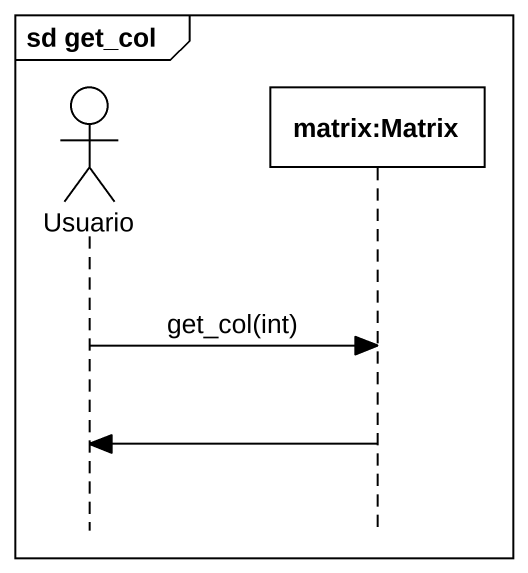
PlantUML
@startuml
mainframe sd get_col
hide footbox
actor Usuario
participant "matrix:Matrix" as matrix_Matrix

Usuario -> matrix_Matrix : get_col(int)
matrix_Matrix -> Usuario
@enduml
